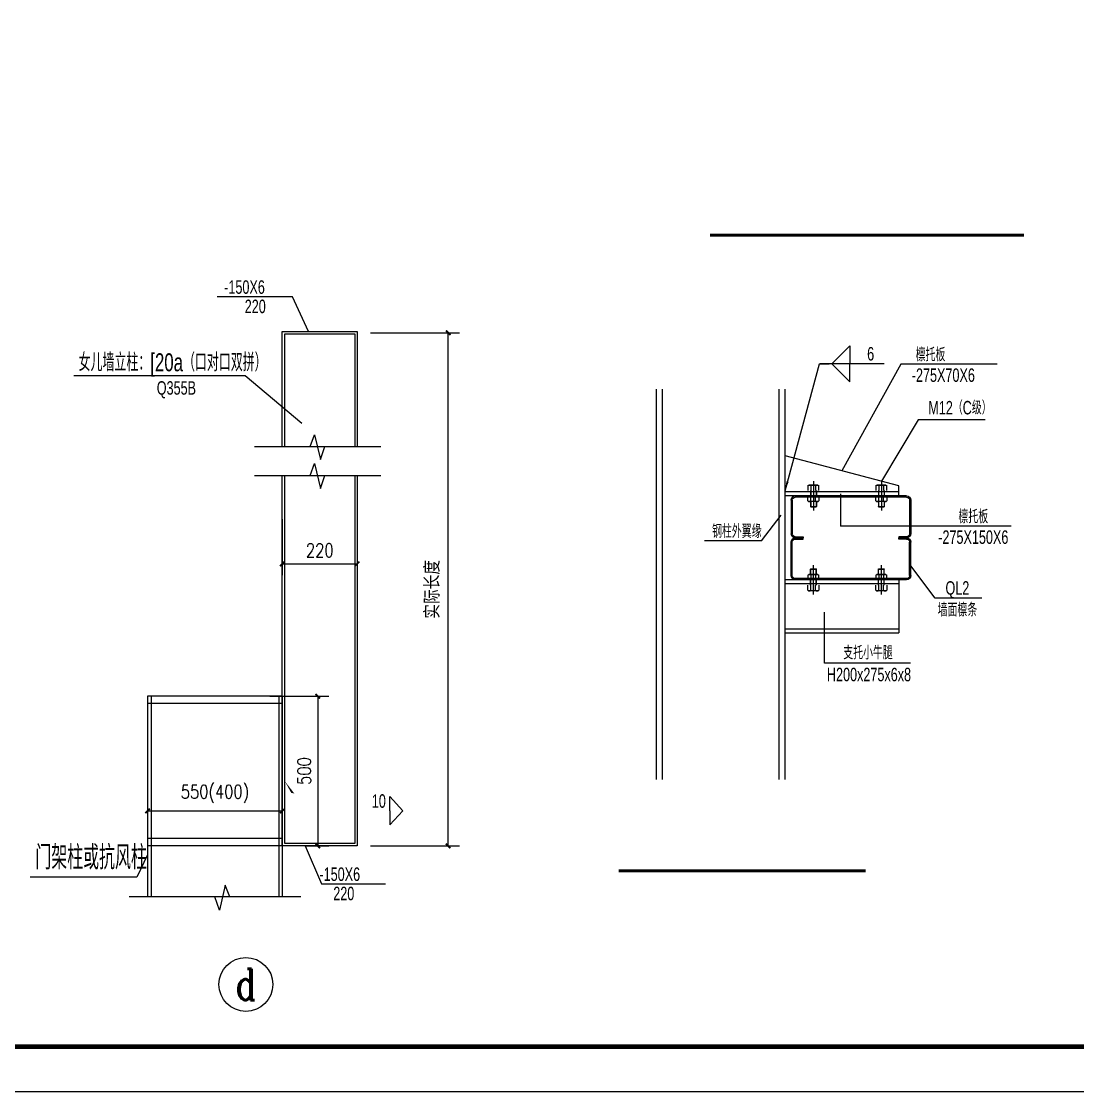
# Model space of a CAD drawing. Extents: x 95752 to 843522, y -411933 to 75567.
# Drawn here: x 661146 to 684667, y -113089 to -89267 of the extents above; entities that cross this region are included whole.
import ezdxf
from ezdxf.enums import TextEntityAlignment as Align

# ---------------------------------------------------------------- set-up
doc = ezdxf.new("R2010")
doc.units = 0
doc.header["$LTSCALE"] = 1000
doc.header["$MEASUREMENT"] = 0
doc.linetypes.add('ACAD_ISO04W100', pattern=[30, 24, -3, 0, -3])
for name, color, linetype in [('AXIS', 3, 'Continuous'), ('AXIS_TEXT', 7, 'Continuous'), ('DIM_SYMB', 3, 'Continuous'), ('PUB_TITLE', 4, 'Continuous'), ('文字', 7, 'Continuous'), ('标注', 3, 'Continuous'), ('檩条', 4, 'Continuous'), ('钢柱', 6, 'Continuous'), ('钢梁', 134, 'Continuous')]:
    doc.layers.add(name, color=color, linetype=linetype)
doc.styles.add('_TCH_AXIS', font='COMPLEX', dxfattribs={"bigfont": 'GBCBIG'})
doc.styles.add('dim_font', font='SIMPLEX.shx', dxfattribs={"width": 0.8})
doc.styles.add('GS_Rein', font='GS_TXT.shx', dxfattribs={"width": 0.7, "bigfont": 'GS_HZTXT.shx'})
doc.dimstyles.new('DIMN150-0.1', dxfattribs={"dimscale": 1.5, "dimtxt": 300, "dimasz": 100, "dimexe": 250, "dimexo": 300, "dimgap": 150, "dimtad": 1, "dimdec": 0, "dimlfac": 0.1, "dimzin": 0, "dimdsep": 46, "dimtxsty": 'dim_font', "dimblk": 'ARCHTICK', "dimcen": 0.09, "dimclrt": 7, "dimazin": 2, "dimtfac": 1, "dimtdec": 0, "dimtix": 1, "dimtmove": 2, "dimatfit": 3, "dimfxl": 1, "dimtolj": 1, "dimtzin": 0, "dimarcsym": 0})

# ---------------------------------------------------------------- blocks, each defined once
blk = doc.blocks.new('_ArchTick')
at = {"color": 0, "linetype": 'ByBlock', "const_width": 0.4}
blk.add_lwpolyline([(-0.5, -0.5), (0.5, 0.5)], dxfattribs=at)
blk = doc.blocks.new('*D101')
at = {"layer": 'AXIS', "color": 0, "lineweight": -2, "transparency": 16777216}
for p, q in [((3920, 7551), (3920, 6315)), ((8420, 7551), (8420, 6315)), ((8420, 6690), (3920, 6690))]:
    blk.add_line(p, q, dxfattribs=at)
at = {"layer": 'Defpoints', "color": 0, "transparency": 16777216}
for p in [(3920, 8001), (8420, 8001), (3920, 6690)]:
    blk.add_point(p, dxfattribs=at)
at = {"layer": 'AXIS', "color": 0, "lineweight": -2, "transparency": 16777216, "xscale": 150, "yscale": 150, "zscale": 150, "rotation": 180}
blk.add_blockref('_ArchTick', (3920, 6690), dxfattribs=at)
at = {"layer": 'AXIS', "color": 0, "lineweight": -2, "transparency": 16777216, "xscale": 150, "yscale": 150, "zscale": 150}
blk.add_blockref('_ArchTick', (8420, 6690), dxfattribs=at)
at = {"layer": 'AXIS', "color": 7, "transparency": 16777216, "insert": (6170, 7258), "char_height": 450, "attachment_point": 5, "style": 'dim_font'}
blk.add_mtext('\\A1;550(400)', dxfattribs=at)
blk = doc.blocks.new('*D102')
at = {"layer": 'AXIS', "color": 0, "lineweight": -2, "transparency": 16777216}
for p, q in [((8006, 10525), (9977, 10525)), ((9602, 10525), (9602, 5525)), ((9179, 5525), (9977, 5525))]:
    blk.add_line(p, q, dxfattribs=at)
at = {"layer": 'Defpoints', "color": 0, "transparency": 16777216}
for p in [(7556, 10525), (8729, 5525), (9602, 5525)]:
    blk.add_point(p, dxfattribs=at)
at = {"layer": 'AXIS', "color": 0, "lineweight": -2, "transparency": 16777216, "xscale": 150, "yscale": 150, "zscale": 150}
for p, rotation in [((9602, 10525), 90), ((9602, 5525), 270)]:
    blk.add_blockref('_ArchTick', p, dxfattribs=dict(at, rotation=rotation))
at = {"layer": 'AXIS', "color": 7, "transparency": 16777216, "insert": (9152, 8025), "char_height": 450, "attachment_point": 5, "rotation": 90, "style": 'dim_font'}
blk.add_mtext('\\A1;500', dxfattribs=at)
blk = doc.blocks.new('*D103')
at = {"layer": 'AXIS', "color": 0, "lineweight": -2, "transparency": 16777216}
for p, q in [((11370, 22660), (14334, 22660)), ((13959, 5525), (13959, 22660)), ((11370, 5525), (14334, 5525))]:
    blk.add_line(p, q, dxfattribs=at)
at = {"layer": 'Defpoints', "color": 0, "transparency": 16777216}
for p in [(10920, 22660), (13959, 22660), (10920, 5525)]:
    blk.add_point(p, dxfattribs=at)
at = {"layer": 'AXIS', "color": 0, "lineweight": -2, "transparency": 16777216, "xscale": 150, "yscale": 150, "zscale": 150}
for p, rotation in [((13959, 22660), 90), ((13959, 5525), 270)]:
    blk.add_blockref('_ArchTick', p, dxfattribs=dict(at, rotation=rotation))
at = {"layer": 'AXIS', "color": 7, "transparency": 16777216, "insert": (13432, 14092), "char_height": 450, "attachment_point": 5, "rotation": 90, "style": 'dim_font'}
blk.add_mtext('\\A1;实际长度', dxfattribs=at)
blk = doc.blocks.new('*D104')
at = {"layer": 'AXIS', "color": 0, "lineweight": -2, "transparency": 16777216}
for p, q in [((8420, 16431), (8420, 14568)), ((10920, 16431), (10920, 14568)), ((8420, 14943), (10920, 14943))]:
    blk.add_line(p, q, dxfattribs=at)
at = {"layer": 'Defpoints', "color": 0, "transparency": 16777216}
for p in [(8420, 16881), (10920, 16881), (10920, 14943)]:
    blk.add_point(p, dxfattribs=at)
at = {"layer": 'AXIS', "color": 0, "lineweight": -2, "transparency": 16777216, "xscale": 150, "yscale": 150, "zscale": 150, "rotation": 180}
blk.add_blockref('_ArchTick', (8420, 14943), dxfattribs=at)
at = {"layer": 'AXIS', "color": 0, "lineweight": -2, "transparency": 16777216, "xscale": 150, "yscale": 150, "zscale": 150}
blk.add_blockref('_ArchTick', (10920, 14943), dxfattribs=at)
at = {"layer": 'AXIS', "color": 7, "transparency": 16777216, "insert": (9670, 15393), "char_height": 450, "attachment_point": 5, "style": 'dim_font'}
blk.add_mtext('\\A1;220', dxfattribs=at)
blk = doc.blocks.new('A$C46B56CB3')
for p, q in [((7.8, 19.5), (9, 21.6)), ((18.6, 21.6), (9, 21.6)), ((29.6, 21.6), (39.2, 21.6)), ((40.4, 19.5), (39.2, 21.6)), ((7.8, 19.5), (7.8, 1.8)), ((7.8, 16.4), (7.8, 19.5)), ((8.9, 15), (7.8, 16.4)), ((7.8, 10.8), (8.9, 15)), ((8.9, 6), (7.8, 10.8)), ((7.8, 4.3), (8.9, 6)), ((7.8, 1.8), (7.8, 4.3)), ((9, 0), (7.8, 1.8)), ((8.9, 15), (18.6, 15)), ((8.9, 6), (18.6, 6)), ((18.6, 16.8), (29.6, 16.8)), ((18.6, 16.2), (29.6, 16.2)), ((18.6, 5.4), (29.6, 5.4)), ((18.6, 4.8), (29.6, 4.8)), ((39.3, 15), (29.6, 15)), ((39.3, 6), (29.6, 6)), ((39.2, 0), (40.4, 1.8)), ((39.3, 15), (40.4, 16.4)), ((40.4, 10.8), (39.3, 15)), ((39.3, 6), (40.4, 10.8)), ((40.4, 4.3), (39.3, 6)), ((40.4, 16.4), (40.4, 19.5)), ((40.4, 19.5), (40.4, 1.8)), ((40.4, 16.8), (50.7, 16.8)), ((40.4, 16.2), (51.3, 16.2)), ((40.4, 5.4), (51.3, 5.4)), ((40.4, 4.8), (50.7, 4.8)), ((40.4, 1.8), (40.4, 4.3)), ((51.3, 16.2), (50.7, 16.8)), ((50.7, 4.8), (50.7, 16.8)), ((51.3, 5.4), (50.7, 4.8)), ((51.3, 5.4), (51.3, 16.2)), ((9, 0), (18.6, 0)), ((39.2, 0), (29.6, 0))]:
    blk.add_line(p, q)
at = {"layer": 'AXIS', "linetype": 'ACAD_ISO04W100'}
blk.add_line((0, 10.8), (58.9, 10.8), dxfattribs=at)
blk = doc.blocks.new('A$C42D9444D')
at = {"layer": 'AXIS'}
blk.add_circle((7203.2, 900), 900, dxfattribs=at)
at = {"layer": '文字'}
for p, q in [((12015.3, 6700.7), (12015.3, 7171.9)), ((12015.3, 7171.9), (12446.4, 6700.7)), ((12015.3, 6700.7), (12015.3, 6229.5)), ((12015.3, 6229.5), (12446.4, 6700.7))]:
    blk.add_line(p, q, dxfattribs=at)
for points in [[(9290.8, 22704.1), (8758.4, 23863.1), (6248.4, 23863.1)], [(9072.9, 19629.7), (7176, 21217.6), (1457.9, 21217.6)], [(9179.2, 5524.6), (9724.8, 4259.3), (11867.2, 4259.3)], [(3920.2, 5229.4), (3558.4, 4476.2), (0, 4476.2)]]:
    blk.add_lwpolyline(points, dxfattribs=at)
blk.add_lwpolyline([(8500.2, 7692.6, 0, 75, 0), (8766.4, 7284.7, 0, 0, 0), (11327.1, 6700.7, 0, 0, 0), (12802.8, 6700.7, 0, 0, 0)], format="xyseb", dxfattribs=at)
at = {"layer": '钢柱', "color": 2}
for p, q in [((7492, 18859.3), (11708.3, 18859.3)), ((7492, 17893.6), (11708.3, 17893.6)), ((3920.2, 10524.6), (3920.2, 3819)), ((8420.2, 10524.6), (3920.2, 10524.6)), ((4040.2, 10524.6), (4040.2, 3819)), ((8300.2, 10524.6), (8300.2, 3819)), ((8420.2, 10524.6), (8420.2, 3819)), ((8420.2, 10274.6), (3920.2, 10274.6)), ((8420.2, 5774.6), (3920.2, 5774.6)), ((8420.2, 5524.6), (3920.2, 5524.6)), ((9041, 3819), (3306.1, 3819))]:
    blk.add_line(p, q, dxfattribs=at)
for points in [[(8420.2, 18859.3), (8420.2, 22704.1), (10920.2, 22704.1), (10920.2, 18859.3)], [(8500.2, 18859.3), (8500.2, 22624.1), (10840.2, 22624.1), (10840.2, 18859.3)], [(7492, 18859.3), (9348.4, 18859.3), (9500.3, 19255.3), (9690.4, 18421.3), (9841.5, 18859.3), (11708.3, 18859.3)], [(7492, 17893.6), (9348.4, 17893.6), (9500.3, 18289.6), (9690.4, 17455.6), (9841.5, 17893.6), (11708.3, 17893.6)], [(10920.2, 17893.6), (10920.2, 5524.6), (8420.2, 5524.6), (8420.2, 17893.6)], [(10840.2, 17893.6), (10840.2, 5604.6), (8500.2, 5604.6), (8500.2, 17893.6)], [(9041, 3819), (6663.7, 3819), (6511.8, 4215), (6321.6, 3381), (6170.6, 3819), (3306.1, 3819)]]:
    blk.add_lwpolyline(points, dxfattribs=at)
at = {"layer": 'AXIS_TEXT', "style": '_TCH_AXIS', "width": 0.875}
blk.add_text('d', height=1048.4, dxfattribs=at).set_placement((6853.8, 375.8), (7552.7, 375.8), align=Align.FIT)
at = {"layer": '文字', "style": 'GS_Rein', "width": 0.7}
for s, height, p in [('-150X6', 450, (6478.4, 23959.2)), ('220', 450, (7165, 23314.5)), ('女儿墙立柱：[20a（口对口双拼）', 600, (1616, 21372.1)), ('Q355B', 450, (4226.2, 20591.3)), ('10', 450, (11410.2, 6799.1)), ('门架柱或抗风柱', 800, (170.5, 4739.3)), ('-150X6', 450, (9661, 4355.3)), ('220', 450, (10122.6, 3710.7))]:
    blk.add_text(s, height=height, dxfattribs=at).set_placement(p)
at = {"layer": 'AXIS'}
dim = blk.add_linear_dim(base=(13959.2, 22660), p1=(10920.2, 5524.6), p2=(10920.2, 22660), angle=90, text='实际长度', dimstyle='DIMN150-0.1', dxfattribs=at)
dim.commit()
dim.dimension.update_dxf_attribs({"geometry": '*D103', "text_midpoint": (13431.7, 14092.3)})
for base, p1, p2, text, picture, middle in [((10920.2, 14943.2), (8420.2, 16880.7), (10920.2, 16880.7), '220', '*D104', (9670.2, 15393.2)), ((3920.2, 6690.3), (8420.2, 8001.3), (3920.2, 8001.3), '550(400)', '*D101', (6170.2, 7258.1))]:
    dim = blk.add_linear_dim(base=base, p1=p1, p2=p2, text=text, dimstyle='DIMN150-0.1', dxfattribs=at)
    dim.commit()
    dim.dimension.update_dxf_attribs({"geometry": picture, "text_midpoint": middle})
dim = blk.add_linear_dim(base=(9602.3, 5524.6), p1=(7556.5, 10524.6), p2=(8729.2, 5524.6), angle=90, dimstyle='DIMN150-0.1', dxfattribs=at)
dim.commit()
dim.dimension.update_dxf_attribs({"geometry": '*D102', "text_midpoint": (9152.3, 8024.6)})

msp = doc.modelspace()

# ---------------------------------------------------------------- linework, layer by layer
for p, q in [((679385.2, -99785.8, -0.1), (679385.2, -100500, -0.1)), ((679033.1, -103549, -0.1), (679033.1, -102415.7, -0.1))]:
    msp.add_line(p, q)
at = {"layer": 'DIM_SYMB', "const_width": 70}
for points in [[(676481.5, -94023.9), (683472.2, -94023.9)], [(674447.8, -108177.3), (679945.1, -108177.3)]]:
    msp.add_lwpolyline(points, dxfattribs=at)
at = {"layer": 'PUB_TITLE'}
msp.add_lwpolyline([(628614.8, -113089.5), (806914.8, -113089.5), (806914.8, -28989.5), (628614.8, -28989.5)], close=True, dxfattribs=at)
at = {"layer": 'PUB_TITLE', "const_width": 100}
msp.add_lwpolyline([(631114.8, -112089.5), (805914.8, -112089.5), (805914.8, -29989.5), (631114.8, -29989.5)], close=True, dxfattribs=at)
at = {"layer": '文字', "extrusion": (1e-16, 0, -1)}
for p, q in [((679195.3, -96891.8, -0.1), (679595.3, -96491.8, -0.1)), ((679595.3, -96491.8, -0.1), (679595.3, -96891.8, -0.1)), ((679195.3, -96891.8, -0.1), (679595.3, -97291.8, -0.1)), ((680733.4, -96894.3, -0.1), (679418.5, -99270.8, -0.1)), ((679595.3, -97291.8, -0.1), (679595.3, -96891.8, -0.1)), ((682875.7, -96894.3, -0.1), (680733.4, -96894.3, -0.1)), ((681114.5, -98134.3, -0.1), (680296.3, -99501.4, -0.1)), ((682609.4, -98134.3, -0.1), (681114.5, -98134.3, -0.1)), ((683188.1, -100500, -0.1), (679385.2, -100500, -0.1)), ((677625.5, -100833, -0.1), (676359.8, -100833, -0.1)), ((681493.5, -102107.9, -0.1), (680951.9, -101389.2, -0.1)), ((682537.5, -102107.9, -0.1), (681493.5, -102107.9, -0.1)), ((680943.6, -103549, -0.1), (679033.1, -103549, -0.1))]:
    msp.add_line(p, q, dxfattribs=at)
at = {"layer": '文字', "extrusion": (-1e-16, 0, -1)}
msp.add_line((680357, -96891.8, -0.1), (678919.4, -96891.8, -0.1), dxfattribs=at)
at = {"layer": '文字'}
msp.add_line((677625.5, -100833, -0.1), (678068.2, -100260, -0.1), dxfattribs=at)
at = {"layer": '文字', "extrusion": (-1e-16, 0, -1), "elevation": 0.1}
msp.add_lwpolyline([(-678151.9, -99713.5), (-678919.4, -96891.8), (-679134.9, -96891.8)], dxfattribs=at)
at = {"layer": '标注', "extrusion": (-1e-16, 0, -1)}
msp.add_solid([(-678232.8, -99520, 0.1), (-678141.5, -99726.6, 0.1), (-678184.8, -99505, 0.1)], dxfattribs=at)
at = {"layer": '檩条', "extrusion": (0, 1e-16, -1)}
for p, q in [((680685.2, -99605.7, -0.1), (678151.9, -98936, -0.1)), ((680685.2, -99741.3, -0.1), (680685.2, -99605.7, -0.1)), ((678285.2, -99923.6, -0.1), (678285.2, -100670.2, -0.1)), ((678285.2, -99923.6, -0.1), (678285.2, -100670.2, -0.1)), ((678311.9, -99923.6, -0.1), (678311.9, -100670.2, -0.1)), ((678311.9, -99923.6, -0.1), (678311.9, -100670.2, -0.1)), ((680858.5, -99830.2, -0.1), (678378.5, -99830.2, -0.1)), ((680858.5, -99856.9, -0.1), (678378.5, -99856.9, -0.1)), ((680925.2, -99923.6, -0.1), (680925.2, -100670.2, -0.1)), ((680925.2, -99923.6, -0.1), (680925.2, -100670.2, -0.1)), ((680951.9, -99923.6, -0.1), (680951.9, -100670.2, -0.1)), ((680951.9, -99923.6, -0.1), (680951.9, -100670.2, -0.1)), ((678378.5, -100736.9, -0.1), (678551.9, -100736.9, -0.1)), ((678378.5, -100763.6, -0.1), (678551.9, -100763.6, -0.1)), ((678378.5, -100763.6, -0.1), (678551.9, -100763.6, -0.1)), ((678551.9, -100736.9, -0.1), (678551.9, -100763.6, -0.1)), ((680858.5, -100736.9, -0.1), (680685.2, -100736.9, -0.1)), ((680685.2, -100736.9, -0.1), (680685.2, -100763.6, -0.1)), ((680858.5, -100763.6, -0.1), (680685.2, -100763.6, -0.1)), ((680858.5, -100763.6, -0.1), (680685.2, -100763.6, -0.1)), ((680685.2, -101696.9, -0.1), (678151.9, -101696.9, -0.1)), ((680685.2, -101696.9, -0.1), (680685.2, -101785.8, -0.1)), ((680685.2, -101785.8, -0.1), (678151.9, -101785.8, -0.1))]:
    msp.add_line(p, q, dxfattribs=at)
at = {"layer": '檩条', "extrusion": (0, -1e-16, -1)}
for p, q in [((680685.2, -99741.3, -0.1), (678151.9, -99741.3, -0.1)), ((680685.2, -99830.2, -0.1), (680685.2, -99741.3, -0.1)), ((680685.2, -99830.2, -0.1), (678151.9, -99830.2, -0.1)), ((678378.5, -100763.6, -0.1), (678551.9, -100763.6, -0.1)), ((678378.5, -100763.6, -0.1), (678551.9, -100763.6, -0.1)), ((678551.9, -100790.2, -0.1), (678551.9, -100763.6, -0.1)), ((680858.5, -100763.6, -0.1), (680685.2, -100763.6, -0.1)), ((680685.2, -100790.2, -0.1), (680685.2, -100763.6, -0.1)), ((680858.5, -100763.6, -0.1), (680685.2, -100763.6, -0.1)), ((678285.2, -101603.6, -0.1), (678285.2, -100856.9, -0.1)), ((678311.9, -101603.6, -0.1), (678311.9, -100856.9, -0.1)), ((678378.5, -100790.2, -0.1), (678551.9, -100790.2, -0.1)), ((680858.5, -100790.2, -0.1), (680685.2, -100790.2, -0.1)), ((680925.2, -101603.6, -0.1), (680925.2, -100856.9, -0.1)), ((680951.9, -101603.6, -0.1), (680951.9, -100856.9, -0.1)), ((680858.5, -101670.2, -0.1), (678378.5, -101670.2, -0.1)), ((680858.5, -101696.9, -0.1), (678378.5, -101696.9, -0.1)), ((680685.2, -101785.8, -0.1), (680685.2, -102873.8, -0.1))]:
    msp.add_line(p, q, dxfattribs=at)
at = {"layer": '檩条'}
for p, q in [((678151.9, -102784.8, -0.1), (680685.2, -102784.8, -0.1)), ((678151.9, -102873.8, -0.1), (680685.2, -102873.8, -0.1))]:
    msp.add_line(p, q, dxfattribs=at)
at = {"layer": '檩条', "extrusion": (0, 1e-16, -1)}
for centre, radius, start, end in [((-678378.5, -99923.6, 0.1), 93.3, 0, 90), ((-678378.5, -99923.6, 0.1), 93.3, 0, 90), ((-678378.5, -99923.6, 0.1), 66.7, 0, 90), ((-678378.5, -99923.6, 0.1), 66.7, 0, 90), ((-680858.5, -99923.6, 0.1), 93.3, 90, 180), ((-680858.5, -99923.6, 0.1), 66.7, 90, 180), ((-678378.5, -100670.2, 0.1), 93.3, 270, 0), ((-678378.5, -100670.2, 0.1), 66.7, 270, 0), ((-680858.5, -100670.2, 0.1), 93.3, 180, 270), ((-680858.5, -100670.2, 0.1), 66.7, 180, 270)]:
    msp.add_arc(centre, radius, start, end, dxfattribs=at)
at = {"layer": '檩条', "extrusion": (0, -1e-16, -1)}
for centre, radius, start, end in [((-678378.5, -100856.9, 0.1), 93.3, 0, 90), ((-680858.5, -100856.9, 0.1), 93.3, 90, 180), ((-678378.5, -100856.9, 0.1), 66.7, 0, 90), ((-680858.5, -100856.9, 0.1), 66.7, 90, 180), ((-678378.5, -101603.6, 0.1), 93.3, 270, 0), ((-678378.5, -101603.6, 0.1), 66.7, 270, 0), ((-680858.5, -101603.6, 0.1), 66.7, 180, 270), ((-680858.5, -101603.6, 0.1), 93.3, 180, 270)]:
    msp.add_arc(centre, radius, start, end, dxfattribs=at)
at = {"layer": '钢梁', "extrusion": (0, -1e-16, -1)}
for p, q in [((675292.7, -106139.1, -0.1), (675292.7, -97453.8, -0.1)), ((675426.1, -106139.1, -0.1), (675426.1, -97453.8, -0.1)), ((678018.5, -106139.1, -0.1), (678018.5, -97453.8, -0.1)), ((678151.9, -106139.1, -0.1), (678151.9, -97453.8, -0.1))]:
    msp.add_line(p, q, dxfattribs=at)

# ---------------------------------------------------------------- block references
at = {"xscale": 0.6666666666860693, "yscale": 0.6666666666860693, "zscale": 0.6666666666860693}
msp.add_blockref('A$C42D9444D', (661343, -111303.6), dxfattribs=at)
at = {"layer": '檩条', "extrusion": (0, -1e-16, -1), "xscale": -11.11111111428019, "yscale": 11.11111111195189, "zscale": 11.11111111143449, "rotation": 90}
for p in [(-678662.8, -99501.4, 0.1), (-680176.3, -99501.4, 0.1)]:
    msp.add_blockref('A$C46B56CB3', p, dxfattribs=at)
at = {"layer": '檩条', "extrusion": (0, 1e-16, -1), "xscale": 11.11111111428019, "yscale": 11.11111111428019, "zscale": 11.11111111428019, "rotation": 90}
for p in [(-678662.8, -102025.7, 0.1), (-680176.3, -102025.7, 0.1)]:
    msp.add_blockref('A$C46B56CB3', p, dxfattribs=at)

# ---------------------------------------------------------------- texts
at = {"layer": '文字', "style": 'GS_Rein', "width": 0.7}
for s, p in [('6', (680058.6, -96815.4, -0.1)), ('檩托板', (681392.3, -96833.6, -0.1)), ('-275X70X6', (681677, -97291.4, -0.1)), ('M12（C级）', (682047.1, -98015.3, -0.1)), ('檩托板', (682344.4, -100439.3, -0.1)), ('钢柱外翼缘', (677078, -100766.3, -0.1)), ('-275X150X6', (682344.4, -100897, -0.1)), ('QL2', (681990.4, -102028.1, -0.1)), ('墙面檩条', (681990.4, -102514.5, -0.1)), ('支托小牛腿', (679999.2, -103469.2, -0.1)), ('H200x275x6x8', (680021.4, -103955.6, -0.1))]:
    msp.add_text(s, height=300, dxfattribs=at).set_placement(p, align=Align.CENTER)

doc.saveas('drawing.dxf')
